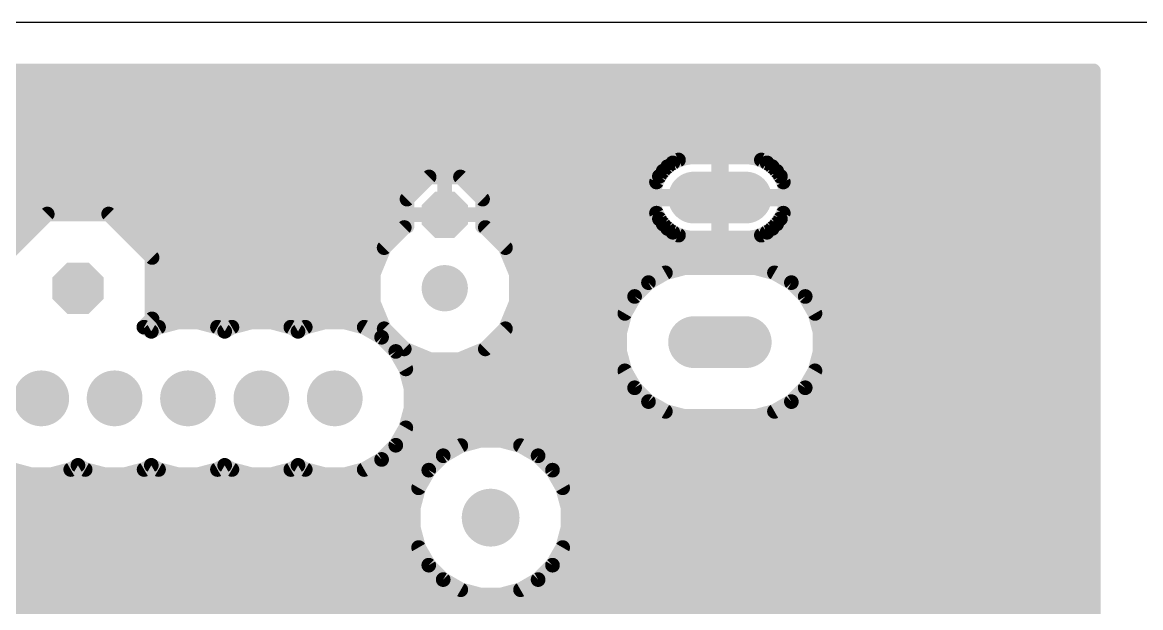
# Model space of a CAD drawing. Header units: millimetres. Extents: x 0 to 653, y 0 to 287.
# Drawn here: x 48.56 to 87.27, y 267.19 to 287.44 of the extents above; entities that cross this region are included whole.
import ezdxf

# ---------------------------------------------------------------- set-up
doc = ezdxf.new("R2010")
doc.units = ezdxf.units.MM
for name, color, linetype in [('1', 7, 'Continuous'), ('17', 7, 'Continuous'), ('18', 7, 'Continuous'), ('20', 7, 'Continuous')]:
    doc.layers.add(name, color=color, linetype=linetype)

# ---------------------------------------------------------------- blocks, each defined once
blk = doc.blocks.new('ROUNDP')
at = {"const_width": 0.5}
blk.add_lwpolyline([(0, -0.25, 1), (0, 0.25, 1), (0, -0.25)], format="xyb", dxfattribs=at)
blk = doc.blocks.new('OCTAGONP')
at = {"const_width": 0.5}
blk.add_lwpolyline([(-0.25, -0.1036), (-0.25, 0.1036), (-0.1036, 0.25), (0.1036, 0.25), (0.25, 0.1036), (0.25, -0.1036), (0.1036, -0.25), (-0.1036, -0.25), (-0.25, -0.1036), (-0.25, 0.1036)], dxfattribs=at)
blk = doc.blocks.new('LONGP100')
at = {"const_width": 1}
blk.add_lwpolyline([(-0.5, 0), (0.5, 0)], dxfattribs=at)
at = {"const_width": 0.5}
for points in [[(-0.5, 0.25, 1), (-0.5, -0.25)], [(0.5, -0.25, 1), (0.5, 0.25)]]:
    blk.add_lwpolyline(points, format="xyb", dxfattribs=at)
blk = doc.blocks.new('ROUNDV')
at = {"const_width": 0.5}
blk.add_lwpolyline([(0, -0.25, 1), (0, 0.25, 1), (0, -0.25)], format="xyb", dxfattribs=at)

msp = doc.modelspace()

# ---------------------------------------------------------------- linework, layer by layer
at = {"layer": '1', "const_width": 0.508}
for points in [[(4.435, 285.762), (85.636, 285.762)], [(4.446, 285.736), (85.636, 285.736)], [(85.636, 285.762), (85.636, 256.002)], [(4.616, 285.228), (85.636, 285.228)], [(4.616, 284.72), (85.636, 284.72)], [(4.498, 284.212), (85.636, 284.212)], [(4.27, 283.704), (85.636, 283.704)], [(3.762, 283.196), (85.636, 283.196)], [(71.702, 282.782), (71.484, 282.747)], [(72.663, 282.782), (71.702, 282.782)], [(72.663, 281.423), (72.663, 282.782)], [(73.713, 282.782), (72.752, 282.782)], [(72.752, 282.782), (72.752, 281.423)], [(73.931, 282.747), (73.713, 282.782)], [(1.676, 282.688), (71.303, 282.688)], [(70.898, 282.449), (70.742, 282.293)], [(71.077, 282.579), (70.898, 282.449)], [(71.273, 282.679), (71.077, 282.579)], [(71.484, 282.747), (71.273, 282.679)], [(72.663, 282.688), (72.752, 282.688)], [(74.141, 282.679), (73.931, 282.747)], [(74.112, 282.688), (85.636, 282.688)], [(74.338, 282.579), (74.141, 282.679)], [(74.517, 282.449), (74.338, 282.579)], [(74.673, 282.293), (74.517, 282.449)], [(1.676, 282.18), (70.66, 282.18)], [(62.641, 282.091), (61.874, 281.325)], [(63.182, 282.091), (62.641, 282.091)], [(63.724, 282.091), (63.182, 282.091)], [(63.182, 282.091), (63.182, 280.783)], [(63.182, 280.783), (63.182, 282.091)], [(64.491, 281.325), (63.724, 282.091)], [(70.612, 282.114), (70.512, 281.917)], [(70.742, 282.293), (70.612, 282.114)], [(72.663, 282.18), (72.752, 282.18)], [(74.803, 282.114), (74.673, 282.293)], [(74.755, 282.18), (85.636, 282.18)], [(74.903, 281.917), (74.803, 282.114)], [(1.676, 281.672), (62.222, 281.672)], [(63.182, 281.672), (63.182, 281.672)], [(64.143, 281.672), (70.438, 281.672)], [(70.443, 281.707), (70.409, 281.489)], [(70.512, 281.917), (70.443, 281.707)], [(72.663, 281.672), (72.752, 281.672)], [(74.972, 281.707), (74.903, 281.917)], [(75.006, 281.489), (74.972, 281.707)], [(74.977, 281.672), (85.636, 281.672)], [(61.874, 281.325), (61.874, 280.783)], [(64.491, 280.783), (64.491, 281.325)], [(70.409, 281.489), (70.409, 281.423)], [(70.409, 281.423), (72.663, 281.423)], [(72.663, 281.334), (70.409, 281.334)], [(70.409, 281.334), (70.409, 281.268)], [(70.409, 281.268), (70.443, 281.05)], [(72.663, 281.423), (72.663, 281.334)], [(72.752, 281.423), (72.663, 281.423)], [(72.663, 279.975), (72.663, 281.334)], [(72.663, 281.334), (72.752, 281.334)], [(72.752, 281.334), (72.752, 281.423)], [(72.752, 281.423), (75.006, 281.423)], [(72.752, 281.334), (72.752, 279.975)], [(75.006, 281.334), (72.752, 281.334)], [(74.972, 281.05), (75.006, 281.268)], [(75.006, 281.423), (75.006, 281.489)], [(75.006, 281.268), (75.006, 281.334)], [(1.676, 281.164), (61.874, 281.164)], [(63.182, 281.164), (63.182, 281.164)], [(64.491, 281.164), (70.425, 281.164)], [(70.443, 281.05), (70.512, 280.84)], [(70.512, 280.84), (70.612, 280.643)], [(72.663, 281.164), (72.752, 281.164)], [(74.803, 280.643), (74.903, 280.84)], [(74.903, 280.84), (74.972, 281.05)], [(74.99, 281.164), (85.636, 281.164)], [(41.538, 280.656), (49.267, 280.656)], [(49.42, 280.809), (47.917, 279.306)], [(51.545, 280.809), (49.42, 280.809)], [(53.048, 279.306), (51.545, 280.809)], [(51.697, 280.656), (61.874, 280.656)], [(61.874, 280.783), (63.182, 280.783)], [(63.182, 280.783), (61.874, 280.783)], [(61.874, 280.783), (61.874, 280.382)], [(63.182, 280.783), (63.182, 280.783)], [(63.182, 280.783), (63.182, 280.783)], [(64.491, 280.783), (63.182, 280.783)], [(63.182, 280.783), (63.182, 280.783)], [(63.182, 280.783), (64.491, 280.783)], [(64.491, 280.382), (64.491, 280.783)], [(64.491, 280.656), (70.605, 280.656)], [(70.612, 280.643), (70.742, 280.464)], [(70.742, 280.464), (70.898, 280.308)], [(72.663, 280.656), (72.752, 280.656)], [(74.517, 280.308), (74.673, 280.464)], [(74.673, 280.464), (74.803, 280.643)], [(74.81, 280.656), (85.636, 280.656)], [(42.045, 280.148), (48.76, 280.148)], [(52.206, 280.148), (61.585, 280.148)], [(61.78, 280.343), (61.083, 279.646)], [(61.874, 280.382), (61.78, 280.343)], [(64.585, 280.343), (64.491, 280.382)], [(65.282, 279.646), (64.585, 280.343)], [(64.78, 280.148), (71.135, 280.148)], [(70.898, 280.308), (71.077, 280.178)], [(71.077, 280.178), (71.273, 280.078)], [(71.273, 280.078), (71.484, 280.01)], [(72.663, 280.148), (72.752, 280.148)], [(73.931, 280.01), (74.141, 280.078)], [(74.141, 280.078), (74.338, 280.178)], [(74.28, 280.148), (85.636, 280.148)], [(74.338, 280.178), (74.517, 280.308)], [(71.484, 280.01), (71.702, 279.975)], [(71.702, 279.975), (72.663, 279.975)], [(72.752, 279.975), (73.713, 279.975)], [(73.713, 279.975), (73.931, 280.01)], [(52.714, 279.64), (61.081, 279.64)], [(53.048, 277.181), (53.048, 279.306)], [(61.083, 279.646), (60.706, 278.736)], [(65.659, 278.736), (65.282, 279.646)], [(65.284, 279.64), (85.636, 279.64)], [(53.048, 279.132), (60.87, 279.132)], [(65.495, 279.132), (85.636, 279.132)], [(71.474, 278.95), (70.82, 278.775)], [(73.941, 278.95), (71.474, 278.95)], [(74.596, 278.775), (73.941, 278.95)], [(53.048, 278.624), (60.706, 278.624)], [(60.706, 278.736), (60.706, 277.751)], [(65.659, 277.751), (65.659, 278.736)], [(65.659, 278.624), (70.559, 278.624)], [(70.82, 278.775), (70.233, 278.436)], [(75.182, 278.436), (74.596, 278.775)], [(74.856, 278.624), (85.636, 278.624)], [(53.048, 278.116), (60.706, 278.116)], [(65.659, 278.116), (69.913, 278.116)], [(70.233, 278.436), (69.754, 277.957)], [(75.661, 277.957), (75.182, 278.436)], [(75.502, 278.116), (85.636, 278.116)], [(60.706, 277.751), (61.083, 276.841)], [(65.282, 276.841), (65.659, 277.751)], [(69.754, 277.957), (69.416, 277.371)], [(75.999, 277.371), (75.661, 277.957)], [(53.048, 277.608), (60.765, 277.608)], [(65.6, 277.608), (69.553, 277.608)], [(69.416, 277.371), (69.24, 276.717)], [(75.862, 277.608), (85.636, 277.608)], [(76.175, 276.717), (75.999, 277.371)], [(52.764, 276.897), (53.048, 277.181)], [(52.968, 277.1), (60.975, 277.1)], [(53.945, 277.075), (53.273, 276.895)], [(54.64, 277.075), (53.945, 277.075)], [(55.312, 276.895), (54.64, 277.075)], [(56.485, 277.075), (55.813, 276.895)], [(57.18, 277.075), (56.485, 277.075)], [(57.852, 276.895), (57.18, 277.075)], [(59.025, 277.075), (58.353, 276.895)], [(59.72, 277.075), (59.025, 277.075)], [(60.392, 276.895), (59.72, 277.075)], [(65.39, 277.1), (69.343, 277.1)], [(76.072, 277.1), (85.636, 277.1)], [(52.772, 276.895), (52.764, 276.897)], [(53.023, 276.75), (52.772, 276.895)], [(53.273, 276.895), (53.023, 276.75)], [(55.562, 276.75), (55.312, 276.895)], [(55.813, 276.895), (55.562, 276.75)], [(58.102, 276.75), (57.852, 276.895)], [(58.353, 276.895), (58.102, 276.75)], [(60.995, 276.547), (60.392, 276.895)], [(60.916, 276.592), (61.331, 276.592)], [(61.083, 276.841), (61.78, 276.144)], [(64.585, 276.144), (65.282, 276.841)], [(65.034, 276.592), (69.24, 276.592)], [(69.24, 276.717), (69.24, 276.04)], [(76.175, 276.04), (76.175, 276.717)], [(76.175, 276.592), (85.636, 276.592)], [(61.486, 276.055), (60.995, 276.547)], [(61.457, 276.084), (61.923, 276.084)], [(61.834, 275.453), (61.486, 276.055)], [(61.78, 276.144), (62.69, 275.767)], [(63.675, 275.767), (64.585, 276.144)], [(64.442, 276.084), (69.24, 276.084)], [(69.24, 276.04), (69.416, 275.386)], [(75.999, 275.386), (76.175, 276.04)], [(76.175, 276.084), (85.636, 276.084)], [(61.763, 275.576), (69.365, 275.576)], [(62.014, 274.781), (61.834, 275.453)], [(62.69, 275.767), (63.675, 275.767)], [(76.05, 275.576), (85.636, 275.576)], [(61.937, 275.068), (69.599, 275.068)], [(69.416, 275.386), (69.754, 274.799)], [(75.661, 274.799), (75.999, 275.386)], [(75.816, 275.068), (85.636, 275.068)], [(62.014, 274.086), (62.014, 274.781)], [(69.754, 274.799), (70.233, 274.32)], [(75.182, 274.32), (75.661, 274.799)], [(62.014, 274.56), (69.993, 274.56)], [(70.233, 274.32), (70.82, 273.982)], [(74.596, 273.982), (75.182, 274.32)], [(75.422, 274.56), (85.636, 274.56)], [(61.834, 273.414), (62.014, 274.086)], [(62.005, 274.052), (70.697, 274.052)], [(70.82, 273.982), (71.474, 273.807)], [(73.941, 273.807), (74.596, 273.982)], [(74.718, 274.052), (85.636, 274.052)], [(61.869, 273.544), (85.636, 273.544)], [(71.474, 273.807), (73.941, 273.807)], [(61.486, 272.811), (61.834, 273.414)], [(60.995, 272.32), (61.486, 272.811)], [(61.616, 273.036), (85.636, 273.036)], [(63.737, 272.8), (63.127, 272.447)], [(64.418, 272.982), (63.737, 272.8)], [(65.122, 272.982), (64.418, 272.982)], [(65.803, 272.8), (65.122, 272.982)], [(66.413, 272.447), (65.803, 272.8)], [(60.392, 271.972), (60.995, 272.32)], [(61.203, 272.528), (63.267, 272.528)], [(63.127, 272.447), (62.628, 271.949)], [(66.273, 272.528), (85.636, 272.528)], [(66.912, 271.949), (66.413, 272.447)], [(48.193, 271.972), (48.865, 271.792)], [(49.56, 271.792), (50.232, 271.972)], [(50.232, 271.972), (50.483, 272.116)], [(50.316, 272.02), (50.649, 272.02)], [(50.483, 272.116), (50.733, 271.972)], [(50.733, 271.972), (51.405, 271.792)], [(52.1, 271.792), (52.772, 271.972)], [(52.772, 271.972), (53.023, 272.116)], [(52.856, 272.02), (53.189, 272.02)], [(53.023, 272.116), (53.273, 271.972)], [(53.273, 271.972), (53.945, 271.792)], [(54.64, 271.792), (55.312, 271.972)], [(55.312, 271.972), (55.562, 272.116)], [(55.396, 272.02), (55.729, 272.02)], [(55.562, 272.116), (55.813, 271.972)], [(55.813, 271.972), (56.485, 271.792)], [(57.18, 271.792), (57.852, 271.972)], [(57.852, 271.972), (58.102, 272.116)], [(57.936, 272.02), (58.269, 272.02)], [(58.102, 272.116), (58.353, 271.972)], [(58.353, 271.972), (59.025, 271.792)], [(59.72, 271.792), (60.392, 271.972)], [(60.476, 272.02), (62.7, 272.02)], [(62.628, 271.949), (62.276, 271.339)], [(66.841, 272.02), (85.636, 272.02)], [(67.264, 271.339), (66.912, 271.949)], [(48.865, 271.792), (49.56, 271.792)], [(51.405, 271.792), (52.1, 271.792)], [(53.945, 271.792), (54.64, 271.792)], [(56.485, 271.792), (57.18, 271.792)], [(59.025, 271.792), (59.72, 271.792)], [(1.676, 271.512), (62.376, 271.512)], [(62.276, 271.339), (62.094, 270.658)], [(67.164, 271.512), (85.636, 271.512)], [(67.446, 270.658), (67.264, 271.339)], [(1.676, 271.004), (62.186, 271.004)], [(67.354, 271.004), (85.636, 271.004)], [(1.676, 270.496), (62.094, 270.496)], [(62.094, 270.658), (62.094, 269.953)], [(67.446, 269.953), (67.446, 270.658)], [(67.446, 270.496), (85.636, 270.496)], [(1.676, 269.988), (62.094, 269.988)], [(67.446, 269.988), (85.636, 269.988)], [(62.094, 269.953), (62.276, 269.273)], [(67.264, 269.273), (67.446, 269.953)], [(1.676, 269.48), (62.22, 269.48)], [(62.276, 269.273), (62.628, 268.663)], [(66.912, 268.663), (67.264, 269.273)], [(67.32, 269.48), (85.636, 269.48)], [(1.676, 268.972), (62.45, 268.972)], [(67.091, 268.972), (85.636, 268.972)], [(1.676, 268.464), (62.827, 268.464)], [(62.628, 268.663), (63.127, 268.164)], [(66.413, 268.164), (66.912, 268.663)], [(66.713, 268.464), (85.636, 268.464)], [(63.127, 268.164), (63.737, 267.812)], [(65.803, 267.812), (66.413, 268.164)], [(1.676, 267.956), (63.487, 267.956)], [(63.737, 267.812), (64.418, 267.629)], [(65.122, 267.629), (65.803, 267.812)], [(66.053, 267.956), (85.636, 267.956)], [(1.676, 267.448), (85.636, 267.448)], [(64.418, 267.629), (65.122, 267.629)], [(1.676, 266.94), (85.636, 266.94)]]:
    msp.add_lwpolyline(points, dxfattribs=at)
at = {"layer": '1', "const_width": 0.254}
for points in [[(85.763, 285.762, 1), (85.509, 285.762)], [(85.636, 285.635, 1), (85.636, 285.889)], [(85.636, 285.609, 1), (85.636, 285.863)], [(85.636, 285.101, 1), (85.636, 285.355)], [(85.636, 284.593, 1), (85.636, 284.847)], [(85.636, 284.085, 1), (85.636, 284.339)], [(85.636, 283.577, 1), (85.636, 283.831)], [(85.636, 283.069, 1), (85.636, 283.323)], [(71.702, 282.909, 1), (71.702, 282.655)], [(71.722, 282.656, 1), (71.682, 282.907)], [(72.79, 282.782, 1), (72.536, 282.782)], [(72.752, 282.909, 1), (72.752, 282.655)], [(72.879, 282.782, 1), (72.625, 282.782)], [(72.663, 282.655, 1), (72.663, 282.909)], [(73.733, 282.907, 1), (73.693, 282.656)], [(73.713, 282.655, 1), (73.713, 282.909)], [(70.823, 282.552, 1), (70.973, 282.346)], [(70.988, 282.359, 1), (70.808, 282.539)], [(71.019, 282.692, 1), (71.134, 282.465)], [(71.151, 282.476, 1), (71.002, 282.681)], [(71.234, 282.8, 1), (71.313, 282.558)], [(71.331, 282.566, 1), (71.216, 282.792)], [(71.303, 282.561, 1), (71.303, 282.815)], [(71.464, 282.873, 1), (71.503, 282.622)], [(71.523, 282.626, 1), (71.444, 282.868)], [(72.663, 282.815, 1), (72.663, 282.561)], [(72.752, 282.561, 1), (72.752, 282.815)], [(73.971, 282.868, 1), (73.892, 282.626)], [(73.912, 282.622, 1), (73.951, 282.873)], [(74.112, 282.815, 1), (74.112, 282.561)], [(74.199, 282.792, 1), (74.084, 282.566)], [(74.102, 282.558, 1), (74.181, 282.8)], [(74.413, 282.681, 1), (74.264, 282.476)], [(74.281, 282.465, 1), (74.396, 282.692)], [(74.607, 282.539, 1), (74.427, 282.359)], [(74.442, 282.346, 1), (74.592, 282.552)], [(85.636, 282.561, 1), (85.636, 282.815)], [(62.641, 282.218, 1), (62.641, 281.964)], [(62.73, 282.002, 1), (62.551, 282.181)], [(63.182, 282.218, 1), (63.182, 281.964)], [(63.309, 282.091, 1), (63.056, 282.091)], [(63.309, 282.091, 1), (63.056, 282.091)], [(63.182, 281.964, 1), (63.182, 282.218)], [(63.814, 282.181, 1), (63.635, 282.002)], [(63.724, 281.964, 1), (63.724, 282.218)], [(70.509, 282.189, 1), (70.715, 282.039)], [(70.725, 282.056, 1), (70.499, 282.172)], [(70.652, 282.382, 1), (70.832, 282.203)], [(70.844, 282.218, 1), (70.639, 282.367)], [(70.66, 282.053, 1), (70.66, 282.307)], [(72.663, 282.307, 1), (72.663, 282.053)], [(72.752, 282.053, 1), (72.752, 282.307)], [(74.776, 282.367, 1), (74.57, 282.218)], [(74.584, 282.203, 1), (74.763, 282.382)], [(74.755, 282.307, 1), (74.755, 282.053)], [(74.916, 282.172, 1), (74.69, 282.056)], [(74.7, 282.039, 1), (74.906, 282.189)], [(85.636, 282.053, 1), (85.636, 282.307)], [(62.222, 281.545, 1), (62.222, 281.799)], [(63.182, 281.799, 1), (63.182, 281.545)], [(63.182, 281.545, 1), (63.182, 281.799)], [(64.143, 281.799, 1), (64.143, 281.545)], [(70.323, 281.746, 1), (70.564, 281.668)], [(70.569, 281.687, 1), (70.318, 281.727)], [(70.398, 281.975, 1), (70.625, 281.859)], [(70.632, 281.878, 1), (70.391, 281.956)], [(70.438, 281.545, 1), (70.438, 281.799)], [(72.663, 281.799, 1), (72.663, 281.545)], [(72.752, 281.545, 1), (72.752, 281.799)], [(75.024, 281.956, 1), (74.783, 281.878)], [(74.79, 281.859, 1), (75.016, 281.975)], [(75.097, 281.727, 1), (74.846, 281.687)], [(74.977, 281.799, 1), (74.977, 281.545)], [(74.851, 281.668, 1), (75.092, 281.746)], [(85.636, 281.545, 1), (85.636, 281.799)], [(62.001, 281.325, 1), (61.747, 281.325)], [(61.785, 281.415, 1), (61.964, 281.235)], [(64.618, 281.325, 1), (64.364, 281.325)], [(64.401, 281.235, 1), (64.58, 281.415)], [(70.536, 281.489, 1), (70.282, 281.489)], [(70.409, 281.55, 1), (70.409, 281.296)], [(70.283, 281.509, 1), (70.534, 281.469)], [(70.409, 281.461, 1), (70.409, 281.207)], [(70.536, 281.334, 1), (70.282, 281.334)], [(70.282, 281.423, 1), (70.536, 281.423)], [(70.534, 281.288, 1), (70.283, 281.248)], [(72.79, 281.423, 1), (72.536, 281.423)], [(72.663, 281.55, 1), (72.663, 281.296)], [(72.79, 281.334, 1), (72.536, 281.334)], [(72.663, 281.461, 1), (72.663, 281.207)], [(72.536, 281.423, 1), (72.79, 281.423)], [(72.536, 281.334, 1), (72.79, 281.334)], [(72.879, 281.423, 1), (72.625, 281.423)], [(72.752, 281.55, 1), (72.752, 281.296)], [(72.879, 281.334, 1), (72.625, 281.334)], [(72.752, 281.461, 1), (72.752, 281.207)], [(72.625, 281.423, 1), (72.879, 281.423)], [(72.625, 281.334, 1), (72.879, 281.334)], [(72.663, 281.296, 1), (72.663, 281.55)], [(72.663, 281.207, 1), (72.663, 281.461)], [(72.752, 281.296, 1), (72.752, 281.55)], [(72.752, 281.207, 1), (72.752, 281.461)], [(75.133, 281.489, 1), (74.879, 281.489)], [(75.133, 281.334, 1), (74.879, 281.334)], [(74.879, 281.423, 1), (75.133, 281.423)], [(74.881, 281.469, 1), (75.132, 281.509)], [(75.132, 281.248, 1), (74.881, 281.288)], [(75.006, 281.296, 1), (75.006, 281.55)], [(75.006, 281.207, 1), (75.006, 281.461)], [(61.874, 281.037, 1), (61.874, 281.291)], [(63.182, 281.291, 1), (63.182, 281.037)], [(63.182, 281.037, 1), (63.182, 281.291)], [(64.491, 281.291, 1), (64.491, 281.037)], [(70.282, 281.268, 1), (70.536, 281.268)], [(70.564, 281.089, 1), (70.323, 281.01)], [(70.318, 281.03, 1), (70.569, 281.07)], [(70.625, 280.897, 1), (70.398, 280.782)], [(70.425, 281.037, 1), (70.425, 281.291)], [(72.663, 281.291, 1), (72.663, 281.037)], [(72.752, 281.037, 1), (72.752, 281.291)], [(75.016, 280.782, 1), (74.79, 280.897)], [(74.846, 281.07, 1), (75.097, 281.03)], [(75.092, 281.01, 1), (74.851, 281.089)], [(74.99, 281.291, 1), (74.99, 281.037)], [(74.879, 281.268, 1), (75.133, 281.268)], [(85.636, 281.037, 1), (85.636, 281.291)], [(49.267, 280.529, 1), (49.267, 280.783)], [(49.42, 280.936, 1), (49.42, 280.682)], [(49.51, 280.719, 1), (49.33, 280.899)], [(51.635, 280.899, 1), (51.455, 280.719)], [(51.545, 280.682, 1), (51.545, 280.936)], [(51.697, 280.783, 1), (51.697, 280.529)], [(61.874, 280.91, 1), (61.874, 280.656)], [(61.874, 280.91, 1), (61.874, 280.656)], [(62.001, 280.783, 1), (61.747, 280.783)], [(61.747, 280.783, 1), (62.001, 280.783)], [(61.874, 280.529, 1), (61.874, 280.783)], [(63.182, 280.91, 1), (63.182, 280.656)], [(63.182, 280.91, 1), (63.182, 280.656)], [(63.182, 280.91, 1), (63.182, 280.656)], [(63.309, 280.783, 1), (63.056, 280.783)], [(63.309, 280.783, 1), (63.056, 280.783)], [(63.056, 280.783, 1), (63.309, 280.783)], [(63.056, 280.783, 1), (63.309, 280.783)], [(63.056, 280.783, 1), (63.309, 280.783)], [(63.056, 280.783, 1), (63.309, 280.783)], [(63.182, 280.656, 1), (63.182, 280.91)], [(63.182, 280.656, 1), (63.182, 280.91)], [(63.182, 280.656, 1), (63.182, 280.91)], [(64.618, 280.783, 1), (64.364, 280.783)], [(64.364, 280.783, 1), (64.618, 280.783)], [(64.491, 280.783, 1), (64.491, 280.529)], [(64.491, 280.656, 1), (64.491, 280.91)], [(64.491, 280.656, 1), (64.491, 280.91)], [(70.391, 280.8, 1), (70.632, 280.879)], [(70.715, 280.717, 1), (70.509, 280.568)], [(70.499, 280.585, 1), (70.725, 280.7)], [(70.605, 280.529, 1), (70.605, 280.783)], [(70.832, 280.554, 1), (70.652, 280.374)], [(72.663, 280.783, 1), (72.663, 280.529)], [(72.752, 280.529, 1), (72.752, 280.783)], [(74.763, 280.374, 1), (74.584, 280.554)], [(74.69, 280.7, 1), (74.916, 280.585)], [(74.81, 280.783, 1), (74.81, 280.529)], [(74.906, 280.568, 1), (74.7, 280.717)], [(74.783, 280.879, 1), (75.024, 280.8)], [(85.636, 280.529, 1), (85.636, 280.783)], [(48.76, 280.021, 1), (48.76, 280.275)], [(52.206, 280.275, 1), (52.206, 280.021)], [(61.585, 280.021, 1), (61.585, 280.275)], [(61.731, 280.46, 1), (61.828, 280.225)], [(61.87, 280.253, 1), (61.69, 280.433)], [(61.747, 280.382, 1), (62.001, 280.382)], [(61.923, 280.265, 1), (61.826, 280.499)], [(64.539, 280.499, 1), (64.442, 280.265)], [(64.364, 280.382, 1), (64.618, 280.382)], [(64.675, 280.433, 1), (64.496, 280.253)], [(64.537, 280.225, 1), (64.634, 280.46)], [(64.78, 280.275, 1), (64.78, 280.021)], [(70.639, 280.389, 1), (70.844, 280.539)], [(70.973, 280.411, 1), (70.823, 280.205)], [(70.808, 280.218, 1), (70.988, 280.398)], [(71.134, 280.291, 1), (71.019, 280.065)], [(71.002, 280.075, 1), (71.151, 280.281)], [(71.135, 280.021, 1), (71.135, 280.275)], [(71.313, 280.199, 1), (71.234, 279.957)], [(71.216, 279.965, 1), (71.331, 280.191)], [(72.663, 280.275, 1), (72.663, 280.021)], [(72.752, 280.021, 1), (72.752, 280.275)], [(74.084, 280.191, 1), (74.199, 279.965)], [(74.181, 279.957, 1), (74.102, 280.199)], [(74.28, 280.275, 1), (74.28, 280.021)], [(74.264, 280.281, 1), (74.413, 280.075)], [(74.396, 280.065, 1), (74.281, 280.291)], [(74.427, 280.398, 1), (74.607, 280.218)], [(74.592, 280.205, 1), (74.442, 280.411)], [(74.57, 280.539, 1), (74.776, 280.389)], [(85.636, 280.021, 1), (85.636, 280.275)], [(71.503, 280.135, 1), (71.464, 279.884)], [(71.444, 279.889, 1), (71.523, 280.13)], [(71.702, 280.102, 1), (71.702, 279.848)], [(71.682, 279.85, 1), (71.722, 280.1)], [(72.536, 279.975, 1), (72.79, 279.975)], [(72.752, 280.102, 1), (72.752, 279.848)], [(72.625, 279.975, 1), (72.879, 279.975)], [(72.663, 279.848, 1), (72.663, 280.102)], [(73.693, 280.1, 1), (73.733, 279.85)], [(73.713, 279.848, 1), (73.713, 280.102)], [(73.892, 280.13, 1), (73.971, 279.889)], [(73.951, 279.884, 1), (73.912, 280.135)], [(52.714, 279.767, 1), (52.714, 279.513)], [(53.175, 279.306, 1), (52.921, 279.306)], [(52.958, 279.216, 1), (53.138, 279.396)], [(60.993, 279.736, 1), (61.173, 279.556)], [(61.2, 279.598, 1), (60.966, 279.695)], [(61.081, 279.513, 1), (61.081, 279.767)], [(65.399, 279.695, 1), (65.165, 279.598)], [(65.284, 279.767, 1), (65.284, 279.513)], [(65.192, 279.556, 1), (65.372, 279.736)], [(85.636, 279.513, 1), (85.636, 279.767)], [(53.048, 279.259, 1), (53.048, 279.005)], [(60.87, 279.005, 1), (60.87, 279.259)], [(65.495, 279.259, 1), (65.495, 279.005)], [(71.474, 279.077, 1), (71.474, 278.823)], [(71.506, 278.827, 1), (71.441, 279.073)], [(73.974, 279.073, 1), (73.909, 278.827)], [(73.941, 278.823, 1), (73.941, 279.077)], [(85.636, 279.005, 1), (85.636, 279.259)], [(53.048, 278.751, 1), (53.048, 278.497)], [(60.833, 278.736, 1), (60.579, 278.736)], [(60.589, 278.785, 1), (60.823, 278.687)], [(60.706, 278.497, 1), (60.706, 278.751)], [(65.786, 278.736, 1), (65.532, 278.736)], [(65.659, 278.751, 1), (65.659, 278.497)], [(65.542, 278.687, 1), (65.776, 278.785)], [(70.559, 278.497, 1), (70.559, 278.751)], [(70.787, 278.898, 1), (70.852, 278.652)], [(70.883, 278.665, 1), (70.756, 278.885)], [(74.659, 278.885, 1), (74.532, 278.665)], [(74.563, 278.652, 1), (74.628, 278.898)], [(74.856, 278.751, 1), (74.856, 278.497)], [(85.636, 278.497, 1), (85.636, 278.751)], [(53.048, 278.243, 1), (53.048, 277.989)], [(60.706, 277.989, 1), (60.706, 278.243)], [(65.659, 278.243, 1), (65.659, 277.989)], [(69.913, 277.989, 1), (69.913, 278.243)], [(70.17, 278.546, 1), (70.297, 278.326)], [(70.323, 278.346, 1), (70.143, 278.526)], [(75.272, 278.526, 1), (75.092, 278.346)], [(75.118, 278.326, 1), (75.245, 278.546)], [(75.502, 278.243, 1), (75.502, 277.989)], [(85.636, 277.989, 1), (85.636, 278.243)], [(60.823, 277.799, 1), (60.589, 277.702)], [(65.776, 277.702, 1), (65.542, 277.799)], [(69.664, 278.047, 1), (69.844, 277.868)], [(69.864, 277.894, 1), (69.644, 278.021)], [(75.771, 278.021, 1), (75.551, 277.894)], [(75.571, 277.868, 1), (75.751, 278.047)], [(53.048, 277.735, 1), (53.048, 277.481)], [(60.579, 277.751, 1), (60.833, 277.751)], [(60.765, 277.481, 1), (60.765, 277.735)], [(65.6, 277.735, 1), (65.6, 277.481)], [(65.532, 277.751, 1), (65.786, 277.751)], [(69.538, 277.338, 1), (69.293, 277.404)], [(69.553, 277.481, 1), (69.553, 277.735)], [(75.862, 277.735, 1), (75.862, 277.481)], [(76.122, 277.404, 1), (75.877, 277.338)], [(85.636, 277.481, 1), (85.636, 277.735)], [(52.968, 277.227, 1), (52.968, 276.973)], [(52.921, 277.181, 1), (53.175, 277.181)], [(53.138, 277.091, 1), (52.958, 277.271)], [(53.945, 277.202, 1), (53.945, 276.948)], [(53.978, 276.952, 1), (53.912, 277.198)], [(54.673, 277.198, 1), (54.607, 276.952)], [(54.64, 276.948, 1), (54.64, 277.202)], [(56.485, 277.202, 1), (56.485, 276.948)], [(56.518, 276.952, 1), (56.452, 277.198)], [(57.213, 277.198, 1), (57.147, 276.952)], [(57.18, 276.948, 1), (57.18, 277.202)], [(59.025, 277.202, 1), (59.025, 276.948)], [(59.058, 276.952, 1), (58.992, 277.198)], [(59.753, 277.198, 1), (59.687, 276.952)], [(59.72, 276.948, 1), (59.72, 277.202)], [(60.975, 276.973, 1), (60.975, 277.227)], [(65.39, 277.227, 1), (65.39, 276.973)], [(69.306, 277.435, 1), (69.526, 277.308)], [(69.343, 276.973, 1), (69.343, 277.227)], [(75.889, 277.308, 1), (76.109, 277.435)], [(76.072, 277.227, 1), (76.072, 276.973)], [(85.636, 276.973, 1), (85.636, 277.227)], [(52.797, 277.02, 1), (52.731, 276.774)], [(52.674, 276.987, 1), (52.854, 276.807)], [(52.836, 277.005, 1), (52.709, 276.785)], [(52.739, 276.772, 1), (52.805, 277.018)], [(52.959, 276.86, 1), (53.086, 276.64)], [(52.959, 276.64, 1), (53.086, 276.86)], [(53.24, 277.018, 1), (53.306, 276.772)], [(53.336, 276.785, 1), (53.209, 277.005)], [(55.376, 277.005, 1), (55.249, 276.785)], [(55.279, 276.772, 1), (55.345, 277.018)], [(55.499, 276.86, 1), (55.626, 276.64)], [(55.499, 276.64, 1), (55.626, 276.86)], [(55.78, 277.018, 1), (55.846, 276.772)], [(55.876, 276.785, 1), (55.749, 277.005)], [(57.916, 277.005, 1), (57.789, 276.785)], [(57.819, 276.772, 1), (57.885, 277.018)], [(58.039, 276.86, 1), (58.166, 276.64)], [(58.039, 276.64, 1), (58.166, 276.86)], [(58.32, 277.018, 1), (58.386, 276.772)], [(58.416, 276.785, 1), (58.289, 277.005)], [(60.456, 277.005, 1), (60.329, 276.785)], [(60.359, 276.772, 1), (60.425, 277.018)], [(60.916, 276.719, 1), (60.916, 276.465)], [(61.173, 276.93, 1), (60.993, 276.751)], [(60.966, 276.792, 1), (61.2, 276.889)], [(61.331, 276.465, 1), (61.331, 276.719)], [(65.034, 276.719, 1), (65.034, 276.465)], [(65.165, 276.889, 1), (65.399, 276.792)], [(65.372, 276.751, 1), (65.192, 276.93)], [(69.367, 276.717, 1), (69.113, 276.717)], [(69.118, 276.75, 1), (69.363, 276.684)], [(69.24, 276.465, 1), (69.24, 276.719)], [(76.302, 276.717, 1), (76.048, 276.717)], [(76.175, 276.719, 1), (76.175, 276.465)], [(76.052, 276.684, 1), (76.297, 276.75)], [(85.636, 276.465, 1), (85.636, 276.719)], [(61.084, 276.637, 1), (60.905, 276.457)], [(60.931, 276.437, 1), (61.058, 276.657)], [(61.457, 276.211, 1), (61.457, 275.957)], [(61.596, 276.119, 1), (61.376, 275.992)], [(61.397, 275.966, 1), (61.576, 276.145)], [(61.828, 276.261, 1), (61.731, 276.027)], [(61.69, 276.054, 1), (61.87, 276.234)], [(61.923, 275.957, 1), (61.923, 276.211)], [(64.442, 276.211, 1), (64.442, 275.957)], [(64.496, 276.234, 1), (64.675, 276.054)], [(64.634, 276.027, 1), (64.537, 276.261)], [(69.363, 276.073, 1), (69.118, 276.007)], [(69.113, 276.04, 1), (69.367, 276.04)], [(69.24, 275.957, 1), (69.24, 276.211)], [(76.175, 276.211, 1), (76.175, 275.957)], [(76.048, 276.04, 1), (76.302, 276.04)], [(76.297, 276.007, 1), (76.052, 276.073)], [(85.636, 275.957, 1), (85.636, 276.211)], [(61.763, 275.703, 1), (61.763, 275.449)], [(61.957, 275.486, 1), (61.711, 275.42)], [(62.69, 275.894, 1), (62.69, 275.64)], [(62.641, 275.65, 1), (62.739, 275.884)], [(63.627, 275.884, 1), (63.724, 275.65)], [(63.675, 275.64, 1), (63.675, 275.894)], [(69.365, 275.449, 1), (69.365, 275.703)], [(76.05, 275.703, 1), (76.05, 275.449)], [(85.636, 275.449, 1), (85.636, 275.703)], [(61.724, 275.389, 1), (61.944, 275.516)], [(61.937, 275.195, 1), (61.937, 274.941)], [(69.526, 275.449, 1), (69.306, 275.322)], [(69.293, 275.353, 1), (69.538, 275.419)], [(69.599, 274.941, 1), (69.599, 275.195)], [(75.816, 275.195, 1), (75.816, 274.941)], [(75.877, 275.419, 1), (76.122, 275.353)], [(76.109, 275.322, 1), (75.889, 275.449)], [(85.636, 274.941, 1), (85.636, 275.195)], [(62.141, 274.781, 1), (61.887, 274.781)], [(61.891, 274.748, 1), (62.137, 274.814)], [(69.844, 274.889, 1), (69.664, 274.709)], [(69.644, 274.736, 1), (69.864, 274.863)], [(75.551, 274.863, 1), (75.771, 274.736)], [(75.751, 274.709, 1), (75.571, 274.889)], [(62.014, 274.687, 1), (62.014, 274.433)], [(69.993, 274.433, 1), (69.993, 274.687)], [(70.297, 274.43, 1), (70.17, 274.21)], [(70.143, 274.231, 1), (70.323, 274.41)], [(75.092, 274.41, 1), (75.272, 274.231)], [(75.245, 274.21, 1), (75.118, 274.43)], [(75.422, 274.687, 1), (75.422, 274.433)], [(85.636, 274.433, 1), (85.636, 274.687)], [(62.005, 274.179, 1), (62.005, 273.925)], [(61.887, 274.086, 1), (62.141, 274.086)], [(62.137, 274.053, 1), (61.891, 274.118)], [(70.852, 274.105, 1), (70.787, 273.859)], [(70.697, 273.925, 1), (70.697, 274.179)], [(70.756, 273.872, 1), (70.883, 274.092)], [(74.532, 274.092, 1), (74.659, 273.872)], [(74.628, 273.859, 1), (74.563, 274.105)], [(74.718, 274.179, 1), (74.718, 273.925)], [(85.636, 273.925, 1), (85.636, 274.179)], [(61.869, 273.671, 1), (61.869, 273.417)], [(71.474, 273.934, 1), (71.474, 273.68)], [(71.441, 273.684, 1), (71.506, 273.929)], [(73.909, 273.929, 1), (73.974, 273.684)], [(73.941, 273.68, 1), (73.941, 273.934)], [(85.636, 273.417, 1), (85.636, 273.671)], [(61.711, 273.447, 1), (61.957, 273.381)], [(61.944, 273.35, 1), (61.724, 273.477)], [(61.376, 272.875, 1), (61.596, 272.748)], [(61.576, 272.722, 1), (61.397, 272.901)], [(61.616, 273.163, 1), (61.616, 272.909)], [(63.704, 272.923, 1), (63.77, 272.677)], [(63.8, 272.69, 1), (63.673, 272.91)], [(64.418, 273.109, 1), (64.418, 272.855)], [(64.451, 272.86, 1), (64.385, 273.105)], [(65.155, 273.105, 1), (65.09, 272.86)], [(65.122, 272.855, 1), (65.122, 273.109)], [(65.867, 272.91, 1), (65.74, 272.69)], [(65.77, 272.677, 1), (65.836, 272.923)], [(85.636, 272.909, 1), (85.636, 273.163)], [(61.058, 272.21, 1), (60.931, 272.43)], [(61.203, 272.655, 1), (61.203, 272.401)], [(63.063, 272.557, 1), (63.19, 272.338)], [(63.217, 272.358, 1), (63.037, 272.537)], [(63.267, 272.401, 1), (63.267, 272.655)], [(66.273, 272.655, 1), (66.273, 272.401)], [(66.503, 272.537, 1), (66.323, 272.358)], [(66.35, 272.338, 1), (66.477, 272.557)], [(85.636, 272.401, 1), (85.636, 272.655)], [(50.169, 272.082, 1), (50.296, 271.862)], [(50.316, 272.147, 1), (50.316, 271.893)], [(50.265, 271.849, 1), (50.199, 272.094)], [(50.546, 272.226, 1), (50.419, 272.006)], [(50.546, 272.006, 1), (50.419, 272.226)], [(50.766, 272.094, 1), (50.7, 271.849)], [(50.649, 271.893, 1), (50.649, 272.147)], [(50.669, 271.862, 1), (50.796, 272.082)], [(52.709, 272.082, 1), (52.836, 271.862)], [(52.856, 272.147, 1), (52.856, 271.893)], [(52.805, 271.849, 1), (52.739, 272.094)], [(53.086, 272.226, 1), (52.959, 272.006)], [(53.086, 272.006, 1), (52.959, 272.226)], [(53.306, 272.094, 1), (53.24, 271.849)], [(53.189, 271.893, 1), (53.189, 272.147)], [(53.209, 271.862, 1), (53.336, 272.082)], [(55.249, 272.082, 1), (55.376, 271.862)], [(55.396, 272.147, 1), (55.396, 271.893)], [(55.345, 271.849, 1), (55.279, 272.094)], [(55.626, 272.226, 1), (55.499, 272.006)], [(55.626, 272.006, 1), (55.499, 272.226)], [(55.846, 272.094, 1), (55.78, 271.849)], [(55.729, 271.893, 1), (55.729, 272.147)], [(55.749, 271.862, 1), (55.876, 272.082)], [(57.789, 272.082, 1), (57.916, 271.862)], [(57.936, 272.147, 1), (57.936, 271.893)], [(57.885, 271.849, 1), (57.819, 272.094)], [(58.166, 272.226, 1), (58.039, 272.006)], [(58.166, 272.006, 1), (58.039, 272.226)], [(58.386, 272.094, 1), (58.32, 271.849)], [(58.269, 271.893, 1), (58.269, 272.147)], [(58.289, 271.862, 1), (58.416, 272.082)], [(60.329, 272.082, 1), (60.456, 271.862)], [(60.476, 272.147, 1), (60.476, 271.893)], [(60.425, 271.849, 1), (60.359, 272.094)], [(60.905, 272.409, 1), (61.084, 272.23)], [(62.538, 272.039, 1), (62.718, 271.859)], [(62.738, 271.886, 1), (62.518, 272.013)], [(62.7, 271.893, 1), (62.7, 272.147)], [(66.841, 272.147, 1), (66.841, 271.893)], [(67.022, 272.013, 1), (66.802, 271.886)], [(66.822, 271.859, 1), (67.001, 272.039)], [(85.636, 271.893, 1), (85.636, 272.147)], [(48.865, 271.919, 1), (48.865, 271.665)], [(48.832, 271.669, 1), (48.898, 271.914)], [(49.527, 271.914, 1), (49.593, 271.669)], [(49.56, 271.665, 1), (49.56, 271.919)], [(51.405, 271.919, 1), (51.405, 271.665)], [(51.372, 271.669, 1), (51.438, 271.914)], [(52.067, 271.914, 1), (52.133, 271.669)], [(52.1, 271.665, 1), (52.1, 271.919)], [(53.945, 271.919, 1), (53.945, 271.665)], [(53.912, 271.669, 1), (53.978, 271.914)], [(54.607, 271.914, 1), (54.673, 271.669)], [(54.64, 271.665, 1), (54.64, 271.919)], [(56.485, 271.919, 1), (56.485, 271.665)], [(56.452, 271.669, 1), (56.518, 271.914)], [(57.147, 271.914, 1), (57.213, 271.669)], [(57.18, 271.665, 1), (57.18, 271.919)], [(59.025, 271.919, 1), (59.025, 271.665)], [(58.992, 271.669, 1), (59.058, 271.914)], [(59.687, 271.914, 1), (59.753, 271.669)], [(59.72, 271.665, 1), (59.72, 271.919)], [(62.166, 271.402, 1), (62.386, 271.275)], [(62.399, 271.306, 1), (62.153, 271.372)], [(62.376, 271.385, 1), (62.376, 271.639)], [(67.164, 271.639, 1), (67.164, 271.385)], [(67.387, 271.372, 1), (67.141, 271.306)], [(67.154, 271.275, 1), (67.374, 271.402)], [(85.636, 271.385, 1), (85.636, 271.639)], [(62.186, 270.877, 1), (62.186, 271.131)], [(67.354, 271.131, 1), (67.354, 270.877)], [(85.636, 270.877, 1), (85.636, 271.131)], [(62.221, 270.658, 1), (61.967, 270.658)], [(61.971, 270.691, 1), (62.216, 270.625)], [(62.094, 270.369, 1), (62.094, 270.623)], [(67.573, 270.658, 1), (67.319, 270.658)], [(67.446, 270.623, 1), (67.446, 270.369)], [(67.324, 270.625, 1), (67.569, 270.691)], [(85.636, 270.369, 1), (85.636, 270.623)], [(62.094, 269.861, 1), (62.094, 270.115)], [(67.446, 270.115, 1), (67.446, 269.861)], [(85.636, 269.861, 1), (85.636, 270.115)], [(62.216, 269.986, 1), (61.971, 269.921)], [(61.967, 269.953, 1), (62.221, 269.953)], [(67.319, 269.953, 1), (67.573, 269.953)], [(67.569, 269.921, 1), (67.324, 269.986)], [(62.386, 269.336, 1), (62.166, 269.209)], [(62.22, 269.353, 1), (62.22, 269.607)], [(67.374, 269.209, 1), (67.154, 269.336)], [(67.32, 269.607, 1), (67.32, 269.353)], [(85.636, 269.353, 1), (85.636, 269.607)], [(62.153, 269.24, 1), (62.399, 269.306)], [(62.45, 268.845, 1), (62.45, 269.099)], [(67.091, 269.099, 1), (67.091, 268.845)], [(67.141, 269.306, 1), (67.387, 269.24)], [(85.636, 268.845, 1), (85.636, 269.099)], [(62.718, 268.752, 1), (62.538, 268.573)], [(62.518, 268.599, 1), (62.738, 268.726)], [(62.827, 268.337, 1), (62.827, 268.591)], [(66.713, 268.591, 1), (66.713, 268.337)], [(66.802, 268.726, 1), (67.022, 268.599)], [(67.001, 268.573, 1), (66.822, 268.752)], [(85.636, 268.337, 1), (85.636, 268.591)], [(63.19, 268.274, 1), (63.063, 268.054)], [(63.037, 268.074, 1), (63.217, 268.254)], [(66.323, 268.254, 1), (66.503, 268.074)], [(66.477, 268.054, 1), (66.35, 268.274)], [(63.487, 267.829, 1), (63.487, 268.083)], [(63.77, 267.935, 1), (63.704, 267.689)], [(63.673, 267.702, 1), (63.8, 267.922)], [(65.74, 267.922, 1), (65.867, 267.702)], [(65.836, 267.689, 1), (65.77, 267.935)], [(66.053, 268.083, 1), (66.053, 267.829)], [(85.636, 267.829, 1), (85.636, 268.083)], [(64.418, 267.756, 1), (64.418, 267.502)], [(64.385, 267.507, 1), (64.451, 267.752)], [(65.09, 267.752, 1), (65.155, 267.507)], [(65.122, 267.502, 1), (65.122, 267.756)], [(85.636, 267.321, 1), (85.636, 267.575)]]:
    msp.add_lwpolyline(points, format="xyb", dxfattribs=at)
at = {"layer": '20'}
msp.add_line((187.94, 287.438), (0, 287.438), dxfattribs=at)

# ---------------------------------------------------------------- block references
at = {"layer": '17'}
for name, p, xscale, yscale, rotation in [('LONGP100', (72.707, 281.378), 1.7907, 1.7907, 180), ('LONGP100', (72.707, 281.378), 1.7907, 1.7907, 180), ('OCTAGONP', (63.182, 280.783), 1.6002, 1.6002, 90), ('OCTAGONP', (63.182, 280.783), 1.6002, 1.6002, 90), ('OCTAGONP', (50.483, 278.243), 1.778, 1.778, 180), ('OCTAGONP', (50.483, 278.243), 1.778, 1.778, 180), ('ROUNDP', (63.182, 278.243), 1.6002, 1.6002, 90), ('ROUNDP', (63.182, 278.243), 1.6002, 1.6002, 90), ('LONGP100', (72.707, 276.378), 1.7907, 1.7907, 180), ('LONGP100', (72.707, 276.378), 1.7907, 1.7907, 180), ('ROUNDP', (49.212, 274.433), 1.9304, 1.9304, 180), ('ROUNDP', (49.212, 274.433), 1.9304, 1.9304, 180), ('ROUNDP', (51.752, 274.433), 1.9304, 1.9304, 180), ('ROUNDP', (51.752, 274.433), 1.9304, 1.9304, 180), ('ROUNDP', (54.292, 274.433), 1.9304, 1.9304, 180), ('ROUNDP', (54.292, 274.433), 1.9304, 1.9304, 180), ('ROUNDP', (56.833, 274.433), 1.9304, 1.9304, 180), ('ROUNDP', (56.833, 274.433), 1.9304, 1.9304, 180), ('ROUNDP', (59.373, 274.433), 1.9304, 1.9304, 180), ('ROUNDP', (59.373, 274.433), 1.9304, 1.9304, 180)]:
    msp.add_blockref(name, p, dxfattribs=dict(at, xscale=xscale, yscale=yscale, rotation=rotation))
at = {"layer": '18', "xscale": 2, "yscale": 2}
msp.add_blockref('ROUNDV', (64.77, 270.306), dxfattribs=at)
msp.add_blockref('ROUNDV', (64.77, 270.306), dxfattribs=at)

doc.saveas('drawing.dxf')
